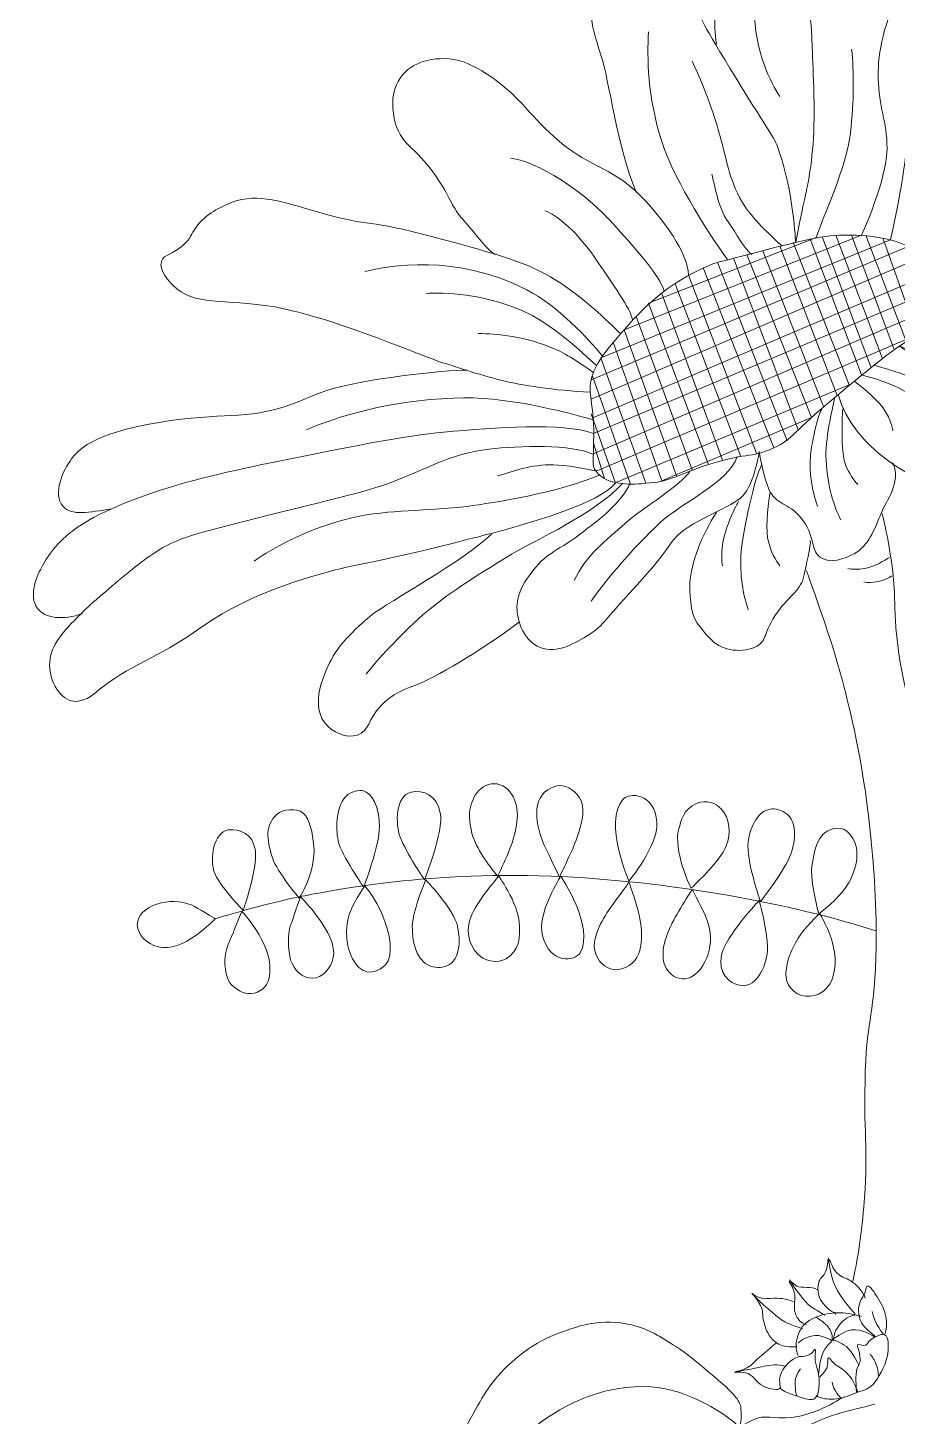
# Model space of a CAD drawing. Extents: x 26 to 586, y 226 to 583.
# Drawn here: x 265.3 to 336.8, y 346.6 to 460.7 of the extents above; entities that cross this region are included whole.
import ezdxf

# ---------------------------------------------------------------- set-up
doc = ezdxf.new("R2010")
doc.units = 0
doc.header["$MEASUREMENT"] = 0
doc.layers.add('Layer 1', color=7, linetype='Continuous')

msp = doc.modelspace()

# ---------------------------------------------------------------- linework, layer by layer
at = {"layer": 'Layer 1', "color": 7, "lineweight": 18, "true_color": 0xffffff}
for points in [[(312.02, 424.29), (338.42, 435.49), (335.62, 443.39)], [(313.72, 423.39), (332.82, 431.39), (328.22, 443.09)], [(333.82, 443.69), (314.32, 435.89), (318.62, 423.89)], [(330.12, 443.49), (316.32, 438.09), (321.22, 424.89)], [(329.62, 443.39), (333.82, 432.19)], [(330.62, 443.49), (334.62, 432.79)], [(331.72, 443.69), (335.52, 433.59)], [(333.02, 443.69), (336.52, 434.29)], [(334.22, 443.59), (337.52, 434.89)], [(311.62, 431.79), (337.72, 442.79)], [(311.62, 430.19), (339.02, 441.99)], [(313.42, 434.89), (317.42, 423.49), (329.72, 428.69), (324.42, 442.09)], [(328.62, 427.69), (323.32, 441.79)], [(330.72, 429.59), (325.72, 442.39)], [(331.82, 430.49), (327.12, 442.79)], [(311.82, 428.69), (340.12, 440.79)], [(320.82, 440.99), (326.62, 426.19)], [(322.02, 441.39), (327.72, 426.79)], [(318.52, 439.69), (323.92, 425.49)], [(319.62, 440.39), (325.22, 425.69)], [(317.42, 438.89), (322.42, 425.19)], [(315.32, 436.99), (319.92, 424.39)], [(311.82, 426.59), (312.72, 423.69)]]:
    msp.add_lwpolyline(points, dxfattribs=at)
for points, knots in [([(329.72, 464.49), (329.42, 465.69), (328.42, 469.39), (328.72, 471.59), (329.12, 474.19), (330.32, 476.49), (331.82, 479.39), (333.02, 481.69), (333.82, 482.89), (334.02, 484.99), (334.12, 485.89), (334.22, 487.59), (333.22, 488.29), (332.32, 488.89), (330.82, 488.49), (329.92, 487.89), (328.62, 486.99), (328.72, 485.89), (326.92, 481.99), (326.12, 480.39), (326.02, 480.39), (325.52, 479.09), (325.32, 478.49), (324.72, 476.99), (324.12, 474.69), (323.52, 471.99), (323.82, 472.09), (323.22, 469.59), (322.62, 466.99), (322.12, 466.59), (321.92, 464.69), (321.72, 463.09), (321.72, 460.29), (321.92, 459.39)], [0, 0, 0, 0, 1, 1, 1, 2, 2, 2, 3, 3, 3, 4, 4, 4, 5, 5, 5, 6, 6, 6, 7, 7, 7, 8, 8, 8, 9, 9, 9, 10, 10, 10, 11, 11, 11, 11]), ([(316.12, 423.29), (316.12, 423.29), (312.42, 433.59), (312.42, 433.59), (312.42, 433.59), (336.22, 443.29), (336.22, 443.29), (336.82, 445.89), (337.42, 449.39), (337.52, 450.89), (338.02, 454.89), (337.62, 455.99), (338.32, 459.19), (338.62, 460.69), (339.02, 462.59), (340.12, 464.89), (341.02, 466.89), (341.62, 467.19), (343.32, 470.39), (345.22, 473.99), (345.32, 474.89), (345.02, 475.69), (344.52, 476.99), (342.92, 477.49), (342.42, 477.69), (340.32, 478.39), (338.52, 477.49), (338.02, 477.29), (336.22, 476.39), (335.42, 474.99), (334.22, 472.99), (333.02, 470.99), (333.42, 470.79), (332.12, 468.69), (330.72, 466.49), (330.12, 466.39), (329.72, 464.99), (329.32, 463.79), (329.52, 463.09), (329.72, 460.49), (329.72, 460.49), (329.82, 458.49), (329.92, 455.19), (330.02, 451.59), (329.72, 449.39), (329.32, 447.39), (329.12, 446.59), (328.42, 443.09), (328.42, 443.09), (328.42, 443.09), (328.22, 447.39), (327.02, 450.69), (326.62, 451.89), (326.32, 451.99), (323.52, 456.59), (320.72, 461.19), (320.52, 461.59), (320.42, 462.29), (320.22, 463.99), (320.72, 464.19), (320.82, 468.39), (320.92, 471.09), (320.72, 471.99), (320.02, 472.49), (319.02, 473.29), (317.52, 472.89), (317.22, 472.79), (315.62, 472.29), (314.82, 470.79), (314.32, 469.89), (313.92, 468.99), (314.02, 468.89), (313.42, 467.29), (312.62, 464.99), (312.12, 464.69), (311.82, 463.59), (311.32, 461.79), (311.82, 460.39), (312.42, 458.49), (313.12, 456.39), (313.72, 450.99), (315.32, 447.19)], [0, 0, 0, 0, 1, 1, 1, 2, 2, 2, 3, 3, 3, 4, 4, 4, 5, 5, 5, 6, 6, 6, 7, 7, 7, 8, 8, 8, 9, 9, 9, 10, 10, 10, 11, 11, 11, 12, 12, 12, 13, 13, 13, 14, 14, 14, 15, 15, 15, 16, 16, 16, 17, 17, 17, 18, 18, 18, 19, 19, 19, 20, 20, 20, 21, 21, 21, 22, 22, 22, 23, 23, 23, 24, 24, 24, 25, 25, 25, 26, 26, 26, 27, 27, 27, 27]), ([(331.92, 430.59), (333.12, 426.09), (338.52, 423.39), (340.02, 423.09), (341.72, 422.69), (342.72, 422.99), (344.12, 421.99), (345.62, 420.99), (345.52, 419.79), (346.82, 419.39), (347.92, 419.09), (349.22, 419.49), (350.02, 420.29), (351.02, 421.29), (351.32, 422.69), (351.02, 423.69), (350.82, 424.49), (350.42, 424.79), (349.72, 425.59), (348.22, 427.39), (348.12, 428.59), (347.42, 429.69), (346.72, 430.69), (344.62, 431.29), (340.72, 432.59), (338.72, 433.29), (336.92, 434.59), (336.92, 434.59), (336.92, 434.59), (340.12, 433.19), (343.82, 432.79), (346.62, 432.49), (348.62, 432.29), (351.22, 432.69), (354.12, 433.09), (354.02, 433.79), (357.32, 434.19), (359.82, 434.49), (361.02, 434.69), (362.72, 434.49), (364.82, 434.29), (365.92, 433.69), (366.82, 434.39), (367.52, 434.89), (367.82, 435.99), (367.52, 436.79), (367.22, 437.59), (366.42, 437.69), (364.72, 438.59), (363.12, 439.49), (362.82, 439.89), (362.02, 440.39), (359.92, 441.59), (357.52, 440.89), (355.12, 440.39), (348.22, 438.79), (341.22, 438.29), (341.22, 438.29), (341.22, 438.29), (344.02, 438.79), (345.72, 439.79), (347.42, 440.79), (347.92, 441.69), (349.52, 443.29), (351.82, 445.59), (353.92, 447.09), (355.02, 447.89), (357.72, 449.79), (358.02, 449.49), (360.02, 451.09), (362.12, 452.79), (361.92, 453.29), (364.22, 455.29), (364.42, 455.49), (364.72, 455.79), (365.22, 456.09), (365.62, 456.39), (367.22, 457.69), (369.32, 458.89), (370.12, 459.29), (370.62, 459.59), (375.42, 461.49), (378.62, 462.79), (379.92, 463.09), (380.62, 464.49), (380.72, 464.69), (381.52, 466.09), (380.92, 467.49), (380.32, 468.89), (378.82, 469.39), (377.82, 469.69), (375.82, 470.29), (374.12, 470.09), (372.92, 469.79), (370.62, 469.29), (369.32, 468.29), (365.52, 465.69), (361.22, 462.79), (359.12, 461.29), (357.62, 460.39), (354.22, 458.29), (353.32, 458.09), (351.52, 456.59), (349.12, 454.49), (346.72, 451.69), (345.22, 449.89)], [0, 0, 0, 0, 1, 1, 1, 2, 2, 2, 3, 3, 3, 4, 4, 4, 5, 5, 5, 6, 6, 6, 7, 7, 7, 8, 8, 8, 9, 9, 9, 10, 10, 10, 11, 11, 11, 12, 12, 12, 13, 13, 13, 14, 14, 14, 15, 15, 15, 16, 16, 16, 17, 17, 17, 18, 18, 18, 19, 19, 19, 20, 20, 20, 21, 21, 21, 22, 22, 22, 23, 23, 23, 24, 24, 24, 25, 25, 25, 26, 26, 26, 27, 27, 27, 28, 28, 28, 29, 29, 29, 30, 30, 30, 31, 31, 31, 32, 32, 32, 33, 33, 33, 34, 34, 34, 35, 35, 35, 35]), ([(326.12, 467.79), (325.62, 466.69), (325.02, 464.69), (325.02, 462.29), (325.02, 458.79), (326.42, 456.19), (327.12, 455.09)], [0, 0, 0, 0, 1, 1, 1, 2, 2, 2, 2]), ([(333.82, 443.69), (334.42, 444.89), (335.72, 448.19), (335.92, 450.39), (336.02, 452.79), (335.32, 453.89), (335.22, 456.19), (335.12, 457.79), (335.32, 460.19), (336.72, 463.09)], [0, 0, 0, 0, 1, 1, 1, 2, 2, 2, 3, 3, 3, 3]), ([(316.32, 460.39), (316.22, 458.29), (316.22, 455.09), (317.42, 451.39), (318.52, 447.99), (321.62, 443.29), (322.82, 441.69)], [0, 0, 0, 0, 1, 1, 1, 2, 2, 2, 2]), ([(330.12, 443.49), (330.72, 445.39), (332.62, 449.29), (332.92, 452.09), (333.22, 454.79), (333.22, 457.09), (333.02, 458.99)], [0, 0, 0, 0, 1, 1, 1, 2, 2, 2, 2]), ([(319.62, 440.39), (319.52, 442.29), (317.62, 444.89), (315.82, 446.79), (312.92, 449.69), (311.52, 448.99), (308.22, 452.09), (306.12, 454.09), (305.32, 455.59), (302.62, 457.19), (301.62, 457.79), (300.52, 458.29), (299.22, 458.19), (298.82, 458.19), (296.92, 458.09), (295.92, 456.59), (294.92, 455.19), (295.42, 453.39), (295.52, 452.89), (296.12, 450.89), (297.32, 450.99), (299.22, 447.99), (300.22, 446.39), (300.22, 445.89), (301.32, 444.69), (302.22, 443.69), (303.02, 442.49), (303.72, 442.09)], [0, 0, 0, 0, 1, 1, 1, 2, 2, 2, 3, 3, 3, 4, 4, 4, 5, 5, 5, 6, 6, 6, 7, 7, 7, 8, 8, 8, 9, 9, 9, 9]), ([(319.92, 457.99), (321.12, 455.39), (321.82, 453.29), (322.22, 451.79), (322.82, 449.59), (323.02, 447.99), (324.22, 446.09), (325.02, 444.89), (326.72, 443.29), (327.32, 442.79)], [0, 0, 0, 0, 1, 1, 1, 2, 2, 2, 3, 3, 3, 3]), ([(317.62, 439.09), (317.22, 440.39), (315.42, 442.39), (313.72, 444.29), (310.32, 448.19), (306.22, 449.99), (305.02, 449.99)], [0, 0, 0, 0, 1, 1, 1, 2, 2, 2, 2]), ([(321.52, 448.69), (321.82, 447.79), (321.92, 446.19), (322.92, 444.69), (323.52, 443.89), (324.22, 442.49), (324.82, 442.09)], [0, 0, 0, 0, 1, 1, 1, 2, 2, 2, 2]), ([(314.02, 435.59), (313.02, 436.59), (310.82, 438.69), (308.72, 439.99), (306.32, 441.49), (303.92, 442.09), (299.22, 443.39), (292.62, 445.19), (294.02, 444.19), (289.12, 445.59), (286.42, 446.39), (284.22, 447.19), (282.12, 446.39), (281.22, 445.99), (279.92, 445.49), (279.12, 444.29), (278.72, 443.79), (278.72, 443.39), (278.12, 442.89), (277.22, 442.09), (276.52, 442.09), (276.32, 441.59), (276.02, 440.79), (277.02, 439.79), (277.22, 439.59), (279.02, 437.79), (281.32, 438.49), (285.62, 437.79), (285.62, 437.79), (289.12, 437.19), (295.22, 434.79), (295.52, 434.69), (297.22, 433.99), (299.42, 433.19), (299.52, 433.19), (299.82, 433.09), (300.12, 432.99), (300.32, 432.89), (302.82, 432.09), (304.52, 431.69), (305.62, 431.39), (308.72, 430.89), (311.52, 430.79)], [0, 0, 0, 0, 1, 1, 1, 2, 2, 2, 3, 3, 3, 4, 4, 4, 5, 5, 5, 6, 6, 6, 7, 7, 7, 8, 8, 8, 9, 9, 9, 10, 10, 10, 11, 11, 11, 12, 12, 12, 13, 13, 13, 14, 14, 14, 14]), ([(315.02, 436.69), (314.92, 437.59), (313.22, 439.89), (312.22, 441.39), (310.52, 443.99), (308.72, 445.39), (307.82, 445.69)], [0, 0, 0, 0, 1, 1, 1, 2, 2, 2, 2]), ([(321.32, 441.19), (317.82, 439.79), (315.72, 437.49), (314.32, 435.89), (312.72, 434.09), (311.92, 433.09), (311.62, 431.79), (311.32, 430.29), (311.92, 429.89), (311.82, 426.59), (311.82, 425.29), (311.62, 424.79), (312.02, 424.29), (312.92, 422.99), (315.22, 423.19), (316.12, 423.29), (317.92, 423.39), (318.62, 423.89), (320.82, 424.69), (324.42, 425.89), (324.62, 425.29), (326.62, 426.19), (328.32, 426.99), (328.02, 427.39), (331.82, 430.49), (334.82, 432.99), (336.32, 434.19), (337.72, 435.09), (339.72, 436.29), (340.82, 436.69), (341.12, 437.89), (341.52, 439.49), (339.82, 441.19), (339.52, 441.49), (337.22, 443.69), (334.02, 443.69), (332.32, 443.69), (330.52, 443.69), (328.32, 443.09), (324.12, 441.99), (322.52, 441.59), (321.72, 441.39), (321.32, 441.19)], [0, 0, 0, 0, 1, 1, 1, 2, 2, 2, 3, 3, 3, 4, 4, 4, 5, 5, 5, 6, 6, 6, 7, 7, 7, 8, 8, 8, 9, 9, 9, 10, 10, 10, 11, 11, 11, 12, 12, 12, 13, 13, 13, 14, 14, 14, 14]), ([(312.52, 433.79), (311.42, 435.09), (308.92, 437.89), (306.32, 439.19), (300.52, 442.19), (294.92, 441.19), (293.02, 440.69)], [0, 0, 0, 0, 1, 1, 1, 2, 2, 2, 2]), ([(340.82, 439.59), (340.82, 439.59), (311.82, 427.39), (311.82, 427.39), (309.22, 428.29), (303.82, 427.89), (299.52, 427.49), (296.22, 427.19), (292.22, 426.39), (284.42, 424.79), (280.72, 423.99), (277.32, 423.29), (273.12, 421.59), (270.52, 420.49), (267.92, 419.19), (266.52, 416.49), (266.12, 415.79), (265.32, 414.09), (266.12, 412.99), (266.72, 412.19), (268.22, 411.99), (269.82, 412.59)], [0, 0, 0, 0, 1, 1, 1, 2, 2, 2, 3, 3, 3, 4, 4, 4, 5, 5, 5, 6, 6, 6, 7, 7, 7, 7]), ([(312.02, 432.99), (310.92, 433.99), (308.32, 436.49), (305.92, 437.49), (302.62, 438.89), (299.62, 438.99), (298.02, 438.89)], [0, 0, 0, 0, 1, 1, 1, 2, 2, 2, 2]), ([(341.12, 438.29), (341.12, 438.29), (311.72, 425.69), (311.72, 425.69), (310.12, 426.49), (305.62, 426.39), (303.22, 426.09), (300.12, 425.69), (298.82, 424.79), (295.52, 423.49), (293.82, 422.79), (290.52, 421.99), (284.02, 420.39), (279.42, 419.19), (277.62, 418.89), (275.62, 417.49), (274.82, 416.99), (273.12, 415.59), (271.72, 414.39), (270.52, 413.39), (270.12, 412.99), (269.72, 412.59), (268.12, 410.99), (267.22, 409.99), (267.12, 408.59), (267.02, 407.19), (267.82, 405.69), (268.92, 405.39), (269.82, 405.19), (270.72, 405.89), (271.02, 406.19), (273.42, 408.19), (276.42, 409.19), (278.92, 410.99), (283.12, 414.09), (287.52, 415.29), (289.92, 415.99), (292.92, 416.79), (294.72, 416.89), (301.52, 418.69), (302.82, 418.99), (303.42, 419.19), (303.92, 419.29), (307.72, 420.39), (312.02, 421.59), (313.62, 423.29), (313.62, 423.29), (311.62, 428.99), (311.62, 428.99)], [0, 0, 0, 0, 1, 1, 1, 2, 2, 2, 3, 3, 3, 4, 4, 4, 5, 5, 5, 6, 6, 6, 7, 7, 7, 8, 8, 8, 9, 9, 9, 10, 10, 10, 11, 11, 11, 12, 12, 12, 13, 13, 13, 14, 14, 14, 15, 15, 15, 16, 16, 16, 16]), ([(311.82, 432.39), (311.12, 432.89), (309.62, 433.89), (308.72, 434.29), (306.22, 435.39), (303.82, 435.59), (302.32, 435.59)], [0, 0, 0, 0, 1, 1, 1, 2, 2, 2, 2]), ([(344.12, 427.09), (343.42, 428.09), (342.12, 429.59), (340.12, 430.89), (338.52, 431.99), (335.92, 432.69), (334.82, 432.99)], [0, 0, 0, 0, 1, 1, 1, 2, 2, 2, 2]), ([(301.42, 432.59), (299.62, 432.59), (292.82, 431.89), (289.82, 430.89), (288.42, 430.39), (288.32, 430.29), (287.02, 429.79), (283.02, 428.39), (281.42, 429.19), (276.12, 428.29), (270.52, 427.39), (269.32, 425.89), (268.92, 425.29), (268.22, 424.39), (267.32, 422.39), (268.22, 421.39), (268.92, 420.59), (270.32, 420.89), (272.22, 421.19)], [0, 0, 0, 0, 1, 1, 1, 2, 2, 2, 3, 3, 3, 4, 4, 4, 5, 5, 5, 6, 6, 6, 6]), ([(311.72, 432.09), (311.72, 432.09), (314.82, 423.29), (314.82, 423.29), (314.12, 421.69), (312.02, 420.09), (311.32, 419.59), (309.32, 417.89), (308.12, 417.79), (306.82, 416.09), (306.22, 415.29), (305.52, 414.39), (305.52, 413.09), (305.52, 411.89), (306.12, 410.29), (307.42, 409.79), (308.82, 409.19), (310.32, 410.19), (311.52, 410.89), (312.52, 411.49), (312.92, 412.29), (315.62, 415.19), (317.92, 417.69), (318.12, 418.49), (318.72, 418.99), (319.52, 419.69), (319.72, 419.79), (321.42, 420.69), (322.82, 421.39), (323.62, 421.79), (324.02, 422.19), (325.12, 423.39), (325.42, 425.89), (325.42, 425.89), (325.42, 425.89), (325.82, 423.69), (326.22, 422.79), (326.82, 421.49), (327.82, 421.69), (328.82, 420.49), (330.12, 418.99), (329.52, 417.69), (330.62, 417.09), (331.62, 416.59), (333.02, 417.39), (333.22, 417.49), (334.42, 418.19), (334.82, 419.29), (335.52, 420.99), (335.82, 421.79), (337.12, 423.29), (336.42, 424.99)], [0, 0, 0, 0, 1, 1, 1, 2, 2, 2, 3, 3, 3, 4, 4, 4, 5, 5, 5, 6, 6, 6, 7, 7, 7, 8, 8, 8, 9, 9, 9, 10, 10, 10, 11, 11, 11, 12, 12, 12, 13, 13, 13, 14, 14, 14, 15, 15, 15, 16, 16, 16, 17, 17, 17, 17]), ([(336.42, 427.59), (336.32, 428.09), (336.12, 428.79), (335.52, 429.59), (334.92, 430.39), (333.62, 431.39), (333.22, 431.69)], [0, 0, 0, 0, 1, 1, 1, 2, 2, 2, 2]), ([(346.82, 423.59), (345.92, 423.69), (344.72, 423.99), (343.52, 424.79), (341.82, 425.99), (341.52, 427.39), (340.22, 428.79), (339.32, 429.89), (336.82, 431.49), (333.82, 432.19)], [0, 0, 0, 0, 1, 1, 1, 2, 2, 2, 3, 3, 3, 3]), ([(311.82, 428.49), (309.32, 429.19), (304.52, 430.49), (300.32, 430.29), (295.02, 430.09), (290.82, 428.79), (288.22, 427.69)], [0, 0, 0, 0, 1, 1, 1, 2, 2, 2, 2]), ([(330.62, 429.49), (330.32, 429.09), (329.62, 426.39), (329.62, 425.19), (329.52, 423.49), (330.02, 421.99), (330.22, 421.39)], [0, 0, 0, 0, 1, 1, 1, 2, 2, 2, 2]), ([(331.62, 430.29), (331.42, 429.29), (330.82, 426.89), (330.92, 425.19), (331.02, 422.99), (331.62, 421.29), (332.12, 420.29)], [0, 0, 0, 0, 1, 1, 1, 2, 2, 2, 2]), ([(332.32, 429.49), (332.22, 428.99), (332.12, 425.89), (332.52, 424.79), (332.82, 424.09), (333.22, 423.49), (333.52, 423.19)], [0, 0, 0, 0, 1, 1, 1, 2, 2, 2, 2]), ([(312.02, 424.29), (311.22, 424.49), (309.52, 424.79), (308.52, 424.79), (306.72, 424.89), (305.02, 424.19), (303.92, 423.89)], [0, 0, 0, 0, 1, 1, 1, 2, 2, 2, 2]), ([(323.62, 425.49), (322.82, 423.29), (319.22, 421.79), (317.32, 420.09), (314.92, 417.79), (313.02, 415.59), (311.62, 413.59)], [0, 0, 0, 0, 1, 1, 1, 2, 2, 2, 2]), ([(325.62, 424.79), (325.12, 423.89), (324.02, 419.39), (323.92, 417.29), (323.82, 415.39), (324.22, 413.79), (324.52, 412.89)], [0, 0, 0, 0, 1, 1, 1, 2, 2, 2, 2]), ([(312.32, 423.99), (308.92, 422.49), (303.62, 421.69), (301.42, 421.39), (296.92, 420.89), (294.82, 421.19), (291.32, 420.29), (288.02, 419.39), (285.52, 417.99), (283.92, 416.89)], [0, 0, 0, 0, 1, 1, 1, 2, 2, 2, 3, 3, 3, 3]), ([(319.72, 424.29), (319.12, 423.19), (315.72, 421.19), (314.42, 419.99), (312.92, 418.69), (311.12, 417.29), (310.22, 415.29)], [0, 0, 0, 0, 1, 1, 1, 2, 2, 2, 2]), ([(314.22, 423.29), (311.92, 420.79), (307.02, 418.59), (305.12, 417.49), (301.72, 415.39), (299.92, 414.29), (297.82, 412.49), (295.72, 410.59), (294.12, 408.89), (293.12, 407.59)], [0, 0, 0, 0, 1, 1, 1, 2, 2, 2, 3, 3, 3, 3]), ([(326.32, 422.49), (326.22, 421.99), (325.92, 419.89), (326.12, 418.79), (326.32, 417.69), (326.82, 416.89), (327.12, 416.49)], [0, 0, 0, 0, 1, 1, 1, 2, 2, 2, 2]), ([(323.72, 421.79), (323.42, 421.29), (322.52, 419.39), (322.42, 418.19), (322.32, 417.49), (322.32, 416.89), (322.42, 416.49)], [0, 0, 0, 0, 1, 1, 1, 2, 2, 2, 2]), ([(321.92, 420.89), (320.72, 419.09), (319.82, 416.69), (319.72, 415.09), (319.72, 414.49), (319.72, 412.59), (320.32, 411.79), (321.02, 410.89), (321.22, 410.69), (321.52, 410.39), (322.42, 409.49), (324.12, 409.29), (325.22, 409.89), (326.12, 410.39), (325.72, 410.99), (326.92, 412.69), (327.92, 414.09), (328.92, 414.49), (329.12, 415.79), (329.22, 416.29), (329.72, 418.29), (329.62, 418.59)], [0, 0, 0, 0, 1, 1, 1, 2, 2, 2, 3, 3, 3, 4, 4, 4, 5, 5, 5, 6, 6, 6, 7, 7, 7, 7]), ([(338.02, 343.69), (338.12, 344.69), (338.22, 346.19), (338.22, 348.19), (338.32, 351.99), (337.72, 353.19), (337.92, 356.49), (337.92, 357.49), (338.22, 359.19), (338.72, 362.39), (339.42, 366.69), (339.72, 367.99), (340.02, 370.09), (340.52, 373.09), (340.72, 376.19), (341.22, 382.59), (341.72, 389.69), (341.72, 391.09), (341.42, 392.59), (341.02, 394.89), (340.72, 394.89), (339.42, 399.39), (337.72, 405.09), (336.82, 408.19), (336.62, 412.09), (336.52, 413.59), (336.62, 414.89), (336.22, 417.29), (336.02, 418.79), (335.72, 419.99), (335.52, 420.79)], [0, 0, 0, 0, 1, 1, 1, 2, 2, 2, 3, 3, 3, 4, 4, 4, 5, 5, 5, 6, 6, 6, 7, 7, 7, 8, 8, 8, 9, 9, 9, 10, 10, 10, 10]), ([(303.42, 419.09), (301.12, 416.89), (294.92, 413.49), (293.62, 412.49), (291.42, 410.69), (290.72, 409.59), (290.42, 409.09), (290.12, 408.49), (288.32, 405.39), (289.72, 403.59), (290.32, 402.79), (291.52, 402.29), (292.42, 402.59), (293.32, 402.89), (293.32, 403.89), (294.32, 404.99), (295.32, 405.99), (296.32, 406.39), (297.22, 406.69), (298.72, 407.29), (302.42, 409.39), (305.72, 411.89)], [0, 0, 0, 0, 1, 1, 1, 2, 2, 2, 3, 3, 3, 4, 4, 4, 5, 5, 5, 6, 6, 6, 7, 7, 7, 7]), ([(332.72, 416.29), (333.02, 416.19), (333.52, 416.19), (334.12, 416.29), (334.82, 416.39), (335.82, 416.99), (336.12, 417.19)], [0, 0, 0, 0, 1, 1, 1, 2, 2, 2, 2]), ([(333.12, 357.69), (333.42, 358.99), (333.82, 361.29), (334.02, 363.79), (334.42, 368.09), (334.02, 369.49), (334.12, 374.09), (334.22, 379.29), (334.82, 378.99), (335.02, 384.29), (335.12, 388.59), (334.82, 391.89), (334.62, 393.89), (334.12, 399.59), (333.02, 404.09), (332.42, 406.49), (331.52, 409.99), (330.12, 413.79), (329.32, 416.09)], [0, 0, 0, 0, 1, 1, 1, 2, 2, 2, 3, 3, 3, 4, 4, 4, 5, 5, 5, 6, 6, 6, 6]), ([(305.52, 395.49), (305.62, 396.19), (305.52, 396.89), (305.22, 397.49), (304.92, 398.09), (304.32, 398.59), (303.62, 398.59), (303.02, 398.59), (302.42, 398.19), (302.12, 397.69), (301.82, 397.19), (301.62, 396.59), (301.62, 395.99), (301.62, 395.49), (301.72, 394.99), (301.82, 394.49), (302.22, 393.19), (303.12, 391.99), (303.92, 390.99), (304.62, 392.39), (305.32, 393.89), (305.52, 395.49)], [0, 0, 0, 0, 1, 1, 1, 2, 2, 2, 3, 3, 3, 4, 4, 4, 5, 5, 5, 6, 6, 6, 7, 7, 7, 7]), ([(310.62, 394.69), (310.82, 395.39), (311.22, 396.69), (310.62, 397.49), (310.22, 398.09), (309.42, 398.59), (308.72, 398.39), (306.62, 397.79), (307.02, 395.49), (307.62, 393.89), (307.82, 393.29), (308.92, 391.19), (309.02, 390.89), (309.62, 392.29), (310.22, 393.29), (310.62, 394.69)], [0, 0, 0, 0, 1, 1, 1, 2, 2, 2, 3, 3, 3, 4, 4, 4, 5, 5, 5, 5]), ([(294.22, 395.09), (294.22, 396.09), (293.92, 397.49), (293.12, 397.89), (292.72, 398.19), (292.12, 397.99), (291.62, 397.69), (290.62, 396.89), (290.62, 394.99), (290.82, 393.89), (291.12, 392.69), (292.92, 390.09), (292.92, 390.09), (292.92, 390.09), (294.22, 393.49), (294.22, 395.09)], [0, 0, 0, 0, 1, 1, 1, 2, 2, 2, 3, 3, 3, 4, 4, 4, 5, 5, 5, 5]), ([(299.22, 396.19), (298.92, 397.69), (297.82, 398.09), (296.82, 397.89), (295.52, 397.59), (295.52, 395.29), (295.92, 394.19), (296.42, 392.89), (297.92, 390.69), (297.92, 390.69), (297.92, 390.69), (299.52, 394.69), (299.22, 396.19)], [0, 0, 0, 0, 1, 1, 1, 2, 2, 2, 3, 3, 3, 4, 4, 4, 4]), ([(314.72, 390.59), (314.72, 390.59), (317.12, 393.49), (317.02, 395.39), (316.82, 397.89), (314.72, 397.89), (314.22, 397.29), (312.62, 395.39), (314.72, 390.59), (314.72, 390.59)], [0, 0, 0, 0, 1, 1, 1, 2, 2, 2, 3, 3, 3, 3]), ([(322.72, 393.49), (323.12, 394.49), (323.02, 395.79), (322.32, 396.49), (321.92, 396.99), (321.02, 397.29), (320.32, 396.99), (319.12, 396.49), (319.02, 395.49), (318.82, 394.89), (318.32, 393.09), (319.82, 389.99), (319.82, 389.99), (319.82, 389.99), (322.22, 392.19), (322.72, 393.49)], [0, 0, 0, 0, 1, 1, 1, 2, 2, 2, 3, 3, 3, 4, 4, 4, 5, 5, 5, 5]), ([(288.82, 393.49), (288.72, 394.49), (288.52, 395.69), (287.92, 396.19), (287.42, 396.59), (286.22, 396.49), (285.82, 396.09), (284.82, 395.19), (284.92, 394.09), (285.42, 392.49), (285.82, 391.29), (287.62, 389.19), (287.62, 389.19), (287.62, 389.19), (289.02, 391.29), (288.82, 393.49)], [0, 0, 0, 0, 1, 1, 1, 2, 2, 2, 3, 3, 3, 4, 4, 4, 5, 5, 5, 5]), ([(328.02, 392.79), (328.12, 393.09), (328.82, 395.09), (327.72, 396.09), (327.32, 396.39), (326.72, 396.59), (326.32, 396.49), (324.92, 396.29), (324.52, 394.09), (324.52, 393.79), (324.32, 392.39), (325.52, 388.89), (325.52, 388.89), (325.52, 388.89), (327.62, 391.59), (328.02, 392.79)], [0, 0, 0, 0, 1, 1, 1, 2, 2, 2, 3, 3, 3, 4, 4, 4, 5, 5, 5, 5]), ([(330.32, 387.89), (330.32, 387.89), (332.02, 389.19), (332.62, 390.19), (333.12, 390.89), (333.92, 392.79), (333.12, 394.09), (332.52, 395.19), (331.62, 394.99), (331.02, 394.69), (330.02, 394.19), (329.82, 392.29), (329.72, 391.49), (329.72, 390.09), (330.32, 387.89), (330.32, 387.89)], [0, 0, 0, 0, 1, 1, 1, 2, 2, 2, 3, 3, 3, 4, 4, 4, 5, 5, 5, 5]), ([(284.02, 393.09), (283.82, 394.49), (282.72, 394.89), (281.82, 394.79), (280.52, 394.59), (280.32, 392.39), (280.62, 391.39), (281.02, 390.19), (283.02, 388.19), (283.02, 388.19), (283.02, 388.19), (284.22, 391.59), (284.02, 393.09)], [0, 0, 0, 0, 1, 1, 1, 2, 2, 2, 3, 3, 3, 4, 4, 4, 4]), ([(335.02, 386.49), (328.22, 388.69), (318.22, 390.59), (308.32, 390.99), (297.62, 391.39), (289.72, 389.69), (287.62, 389.29), (284.82, 388.69), (282.42, 387.99), (280.72, 387.49)], [0, 0, 0, 0, 1, 1, 1, 2, 2, 2, 3, 3, 3, 3]), ([(296.92, 386.59), (296.92, 386.19), (297.02, 384.09), (298.42, 383.59), (298.92, 383.39), (299.52, 383.49), (299.92, 383.69), (301.12, 384.39), (300.72, 386.59), (300.62, 386.89), (300.32, 388.29), (298.02, 390.69), (298.02, 390.69), (298.02, 390.69), (296.82, 387.89), (296.92, 386.59)], [0, 0, 0, 0, 1, 1, 1, 2, 2, 2, 3, 3, 3, 4, 4, 4, 5, 5, 5, 5]), ([(301.62, 387.29), (301.32, 386.19), (301.72, 384.99), (302.52, 384.39), (303.02, 383.99), (303.92, 383.79), (304.62, 384.19), (305.72, 384.89), (305.72, 385.89), (305.72, 386.49), (305.92, 388.39), (304.02, 390.99), (304.02, 390.99), (304.02, 390.99), (301.92, 388.59), (301.62, 387.29)], [0, 0, 0, 0, 1, 1, 1, 2, 2, 2, 3, 3, 3, 4, 4, 4, 5, 5, 5, 5]), ([(309.12, 390.99), (309.12, 390.99), (307.12, 387.89), (307.62, 386.09), (308.22, 383.69), (310.32, 383.99), (310.72, 384.69), (311.92, 386.79), (309.12, 390.99), (309.12, 390.99)], [0, 0, 0, 0, 1, 1, 1, 2, 2, 2, 3, 3, 3, 3]), ([(312.52, 387.29), (312.12, 386.59), (311.62, 385.39), (312.02, 384.49), (312.32, 383.79), (313.02, 383.29), (313.72, 383.29), (315.92, 383.59), (315.92, 385.79), (315.62, 387.49), (315.52, 388.19), (314.82, 390.29), (314.72, 390.49), (313.92, 389.29), (313.22, 388.59), (312.52, 387.29)], [0, 0, 0, 0, 1, 1, 1, 2, 2, 2, 3, 3, 3, 4, 4, 4, 5, 5, 5, 5]), ([(287.72, 389.29), (287.72, 389.29), (287.02, 387.19), (286.92, 386.99), (286.62, 386.09), (286.72, 384.99), (286.92, 384.09), (287.22, 383.29), (287.82, 382.59), (288.72, 382.59), (289.52, 382.59), (290.22, 383.39), (290.42, 384.29), (290.82, 386.29), (287.72, 389.29), (287.72, 389.29)], [0, 0, 0, 0, 1, 1, 1, 2, 2, 2, 3, 3, 3, 4, 4, 4, 5, 5, 5, 5]), ([(293.02, 390.19), (293.02, 390.19), (291.82, 388.49), (291.62, 387.39), (291.42, 386.49), (291.42, 384.59), (292.52, 383.49), (293.42, 382.69), (294.22, 383.29), (294.72, 383.69), (295.42, 384.49), (295.02, 386.39), (294.72, 387.09), (294.32, 388.59), (293.02, 390.19), (293.02, 390.19)], [0, 0, 0, 0, 1, 1, 1, 2, 2, 2, 3, 3, 3, 4, 4, 4, 5, 5, 5, 5]), ([(318.12, 386.79), (317.82, 386.09), (317.52, 385.39), (317.52, 384.59), (317.52, 384.09), (317.62, 383.49), (318.02, 383.09), (318.42, 382.59), (319.22, 382.39), (319.82, 382.69), (320.62, 383.09), (321.12, 384.09), (321.32, 384.89), (321.52, 385.79), (321.42, 386.79), (321.02, 387.69), (320.92, 387.99), (319.92, 389.89), (319.92, 389.89), (319.92, 389.89), (318.42, 387.59), (318.12, 386.79)], [0, 0, 0, 0, 1, 1, 1, 2, 2, 2, 3, 3, 3, 4, 4, 4, 5, 5, 5, 6, 6, 6, 7, 7, 7, 7]), ([(280.72, 387.49), (280.72, 387.49), (279.22, 388.39), (278.82, 388.59), (277.92, 388.99), (276.82, 388.99), (275.92, 388.69), (275.02, 388.39), (274.32, 387.79), (274.32, 386.99), (274.32, 386.19), (275.12, 385.39), (276.02, 385.19), (278.02, 384.59), (280.72, 387.49), (280.72, 387.49)], [0, 0, 0, 0, 1, 1, 1, 2, 2, 2, 3, 3, 3, 4, 4, 4, 5, 5, 5, 5]), ([(322.32, 384.49), (322.02, 382.99), (322.92, 382.19), (323.92, 381.99), (325.32, 381.79), (326.12, 383.89), (326.12, 385.09), (326.12, 386.49), (325.42, 388.99), (325.42, 388.99), (325.42, 388.99), (322.62, 385.99), (322.32, 384.49)], [0, 0, 0, 0, 1, 1, 1, 2, 2, 2, 3, 3, 3, 4, 4, 4, 4]), ([(282.92, 388.09), (282.92, 388.09), (282.22, 386.49), (282.22, 386.39), (281.82, 385.39), (281.42, 384.69), (281.52, 383.69), (281.62, 382.79), (281.72, 382.19), (282.52, 381.69), (283.02, 381.29), (283.82, 381.19), (284.42, 381.59), (285.02, 381.89), (285.22, 382.59), (285.22, 383.29), (285.32, 385.49), (282.92, 388.09), (282.92, 388.09)], [0, 0, 0, 0, 1, 1, 1, 2, 2, 2, 3, 3, 3, 4, 4, 4, 5, 5, 5, 6, 6, 6, 6]), ([(328.62, 385.89), (328.32, 385.39), (328.02, 384.79), (327.82, 384.19), (327.62, 383.39), (327.42, 382.49), (328.02, 381.79), (328.62, 380.99), (329.82, 380.89), (330.62, 381.49), (331.12, 381.79), (331.42, 382.39), (331.52, 382.89), (331.82, 383.99), (331.62, 385.19), (331.22, 386.19), (331.02, 386.79), (330.72, 387.29), (330.42, 387.89), (330.32, 387.89), (329.12, 386.69), (328.62, 385.89)], [0, 0, 0, 0, 1, 1, 1, 2, 2, 2, 3, 3, 3, 4, 4, 4, 5, 5, 5, 6, 6, 6, 7, 7, 7, 7]), ([(331.12, 359.59), (331.12, 359.29), (331.42, 357.59), (331.72, 357.19), (332.02, 356.49), (333.02, 355.29), (333.32, 354.99)], [0, 0, 0, 0, 1, 1, 1, 2, 2, 2, 2]), ([(334.12, 356.29), (334.02, 356.79), (333.52, 357.29), (333.12, 357.59), (332.62, 357.99), (332.42, 357.89), (332.02, 358.19), (331.32, 358.69), (331.32, 359.49), (331.12, 359.49), (331.02, 359.49), (331.12, 359.09), (330.92, 358.59), (330.72, 357.99), (330.42, 357.99), (330.32, 357.59), (330.12, 356.89), (330.42, 356.19), (330.52, 356.09), (330.92, 355.39), (331.62, 355.09), (331.72, 354.99)], [0, 0, 0, 0, 1, 1, 1, 2, 2, 2, 3, 3, 3, 4, 4, 4, 5, 5, 5, 6, 6, 6, 7, 7, 7, 7]), ([(330.22, 356.99), (329.72, 357.29), (328.92, 357.09), (328.52, 357.29), (328.22, 357.49), (327.92, 357.79), (327.92, 357.69), (327.82, 357.59), (328.22, 357.29), (328.32, 356.69), (328.42, 356.29), (328.32, 356.19), (328.32, 355.59), (328.32, 355.19), (328.42, 354.89), (328.62, 354.59), (328.82, 354.29), (329.22, 354.09), (329.32, 354.09)], [0, 0, 0, 0, 1, 1, 1, 2, 2, 2, 3, 3, 3, 4, 4, 4, 5, 5, 5, 6, 6, 6, 6]), ([(327.92, 357.79), (328.02, 357.59), (328.92, 356.29), (329.42, 355.79), (329.82, 355.49), (330.62, 354.99), (330.82, 354.89)], [0, 0, 0, 0, 1, 1, 1, 2, 2, 2, 2]), ([(335.72, 353.29), (335.92, 353.59), (335.92, 354.29), (335.82, 354.79), (335.72, 355.39), (335.42, 355.89), (335.12, 356.39), (334.92, 356.69), (334.52, 357.39), (334.32, 357.29), (334.22, 357.29), (334.22, 357.09), (334.12, 356.79), (334.02, 356.39), (333.82, 356.29), (333.72, 355.99), (333.42, 355.29), (333.72, 354.59), (333.72, 354.49), (333.92, 353.89), (334.72, 353.39), (334.92, 353.19)], [0, 0, 0, 0, 1, 1, 1, 2, 2, 2, 3, 3, 3, 4, 4, 4, 5, 5, 5, 6, 6, 6, 7, 7, 7, 7]), ([(328.22, 355.99), (327.72, 356.29), (326.82, 356.29), (326.62, 356.29), (326.12, 356.29), (325.92, 356.19), (325.62, 356.29), (325.12, 356.39), (324.82, 356.69), (324.82, 356.69), (324.82, 356.69), (325.22, 356.29), (325.52, 355.69), (325.82, 355.19), (325.62, 354.99), (325.82, 354.29), (325.92, 353.89), (326.12, 353.29), (326.52, 352.89), (327.12, 352.19), (328.12, 352.29), (328.52, 352.29)], [0, 0, 0, 0, 1, 1, 1, 2, 2, 2, 3, 3, 3, 4, 4, 4, 5, 5, 5, 6, 6, 6, 7, 7, 7, 7]), ([(324.82, 356.69), (325.02, 356.39), (326.52, 355.09), (327.02, 354.69), (327.62, 354.19), (328.62, 353.89), (329.02, 353.79)], [0, 0, 0, 0, 1, 1, 1, 2, 2, 2, 2]), ([(333.82, 354.79), (333.52, 354.89), (332.62, 355.09), (332.12, 355.09), (331.72, 355.09), (331.22, 355.09), (330.52, 354.89), (330.02, 354.69), (329.12, 354.39), (328.82, 353.69), (328.72, 353.49), (328.62, 353.39), (328.52, 352.89), (328.42, 352.49), (328.42, 352.09), (328.62, 351.59)], [0, 0, 0, 0, 1, 1, 1, 2, 2, 2, 3, 3, 3, 4, 4, 4, 5, 5, 5, 5]), ([(332.42, 348.19), (331.92, 347.89), (331.22, 347.49), (330.32, 347.09), (329.72, 346.89), (329.02, 346.59), (328.12, 346.49), (326.52, 346.29), (325.92, 346.79), (324.92, 346.29), (324.32, 345.99), (323.82, 345.69), (323.82, 345.69), (323.82, 345.69), (324.02, 346.39), (323.92, 347.19), (323.92, 347.69), (323.62, 348.29), (321.32, 350.19), (320.12, 351.19), (319.52, 351.69), (318.62, 352.29), (317.32, 353.09), (316.32, 353.79), (314.92, 354.09), (312.52, 354.69), (310.52, 353.99), (309.42, 353.59), (306.72, 352.69), (305.12, 351.09), (304.42, 350.39), (303.12, 349.09), (302.52, 347.89), (301.22, 345.49), (300.22, 343.59), (299.22, 341.79), (298.52, 339.09), (297.72, 336.09), (298.42, 336.19), (297.62, 333.99), (296.92, 332.19), (296.12, 331.19), (295.12, 328.29), (294.82, 327.39), (294.42, 326.19), (294.62, 326.09), (295.02, 325.89), (296.82, 329.79), (300.82, 333.39), (302.62, 334.99), (303.62, 335.89), (305.32, 336.19), (307.12, 336.49), (307.72, 335.79), (310.12, 336.29), (311.32, 336.49), (312.42, 336.79), (313.42, 337.59), (314.52, 338.39), (314.72, 339.19), (315.82, 339.49), (316.62, 339.69), (316.72, 339.29), (318.12, 339.39), (318.72, 339.39), (319.92, 339.49), (320.92, 340.29), (321.82, 340.99), (321.72, 341.49), (322.42, 341.69), (323.22, 341.89), (323.82, 341.19), (324.52, 341.49), (325.12, 341.79), (325.32, 342.39), (325.32, 342.49), (325.52, 343.49), (324.52, 344.39), (324.42, 344.49), (324.02, 344.79), (323.82, 345.49), (323.82, 345.49), (323.82, 345.49), (325.72, 344.79), (327.92, 345.29), (329.62, 345.69), (329.82, 346.19), (332.22, 346.89), (333.32, 347.19), (334.32, 347.39), (334.92, 347.59)], [0, 0, 0, 0, 1, 1, 1, 2, 2, 2, 3, 3, 3, 4, 4, 4, 5, 5, 5, 6, 6, 6, 7, 7, 7, 8, 8, 8, 9, 9, 9, 10, 10, 10, 11, 11, 11, 12, 12, 12, 13, 13, 13, 14, 14, 14, 15, 15, 15, 16, 16, 16, 17, 17, 17, 18, 18, 18, 19, 19, 19, 20, 20, 20, 21, 21, 21, 22, 22, 22, 23, 23, 23, 24, 24, 24, 25, 25, 25, 26, 26, 26, 27, 27, 27, 28, 28, 28, 29, 29, 29, 30, 30, 30, 30]), ([(331.42, 352.79), (331.42, 352.99), (331.52, 353.29), (331.12, 353.89), (330.92, 354.19), (330.32, 354.59), (330.12, 354.69)], [0, 0, 0, 0, 1, 1, 1, 2, 2, 2, 2]), ([(333.32, 354.89), (332.82, 354.89), (332.32, 354.49), (332.02, 354.09), (331.52, 353.49), (331.52, 352.89), (331.52, 352.79)], [0, 0, 0, 0, 1, 1, 1, 2, 2, 2, 2]), ([(331.42, 352.79), (331.42, 352.79), (330.42, 353.39), (329.82, 353.19), (329.22, 353.09), (328.62, 352.69), (328.62, 352.59)], [0, 0, 0, 0, 1, 1, 1, 2, 2, 2, 2]), ([(331.42, 352.79), (331.32, 352.69), (331.02, 352.39), (330.82, 352.09), (330.42, 351.49), (330.32, 350.29), (330.32, 350.09)], [0, 0, 0, 0, 1, 1, 1, 2, 2, 2, 2]), ([(334.92, 353.09), (334.82, 353.19), (333.82, 353.79), (333.02, 353.69), (332.32, 353.59), (331.52, 352.89), (331.42, 352.89)], [0, 0, 0, 0, 1, 1, 1, 2, 2, 2, 2]), ([(333.62, 350.79), (333.52, 350.99), (333.02, 351.89), (332.72, 352.19), (332.42, 352.49), (331.62, 352.89), (331.42, 352.89)], [0, 0, 0, 0, 1, 1, 1, 2, 2, 2, 2]), ([(335.02, 349.49), (335.32, 349.99), (335.92, 350.89), (336.02, 351.99), (336.02, 352.29), (336.12, 353.09), (335.72, 353.29), (335.42, 353.39), (334.92, 353.09), (334.62, 352.89), (334.32, 352.69), (334.32, 352.39), (334.02, 352.39), (333.72, 352.39), (333.62, 352.59), (333.52, 352.49), (333.42, 352.39), (333.72, 351.89), (333.72, 351.29), (333.72, 350.79), (333.52, 350.79), (333.42, 350.29), (333.32, 349.69), (333.42, 348.59), (333.42, 348.59), (333.42, 348.59), (334.42, 348.59), (335.02, 349.49)], [0, 0, 0, 0, 1, 1, 1, 2, 2, 2, 3, 3, 3, 4, 4, 4, 5, 5, 5, 6, 6, 6, 7, 7, 7, 8, 8, 8, 9, 9, 9, 9]), ([(327.12, 348.89), (327.62, 348.49), (328.42, 348.29), (328.72, 348.19), (329.22, 347.99), (329.62, 347.89), (329.92, 347.99), (330.22, 348.19), (330.32, 348.59), (330.32, 348.99), (330.42, 349.49), (330.32, 349.89), (330.22, 350.39), (330.12, 350.89), (330.02, 350.99), (330.02, 351.39), (330.02, 351.79), (330.12, 352.09), (330.02, 352.09), (329.92, 352.09), (329.92, 351.89), (329.62, 351.69), (329.32, 351.49), (329.02, 351.49), (328.72, 351.49), (327.92, 351.29), (327.52, 350.59), (327.42, 350.49), (327.32, 350.29), (327.02, 349.89), (327.12, 349.39), (327.12, 349.09), (327.22, 348.99), (327.12, 348.89), (327.02, 348.69), (326.32, 348.79), (325.72, 349.09), (325.12, 349.39), (325.12, 349.79), (324.52, 350.09), (323.92, 350.29), (323.42, 350.19), (323.42, 350.19), (323.42, 350.29), (324.02, 350.29), (324.62, 350.69), (325.02, 350.99), (325.02, 351.09), (325.62, 351.59), (326.02, 351.89), (326.62, 352.49), (326.82, 352.59)], [0, 0, 0, 0, 1, 1, 1, 2, 2, 2, 3, 3, 3, 4, 4, 4, 5, 5, 5, 6, 6, 6, 7, 7, 7, 8, 8, 8, 9, 9, 9, 10, 10, 10, 11, 11, 11, 12, 12, 12, 13, 13, 13, 14, 14, 14, 15, 15, 15, 16, 16, 16, 17, 17, 17, 17]), ([(335.22, 349.79), (335.22, 349.89), (335.22, 350.39), (335.02, 350.89), (334.82, 351.39), (334.62, 351.59), (334.52, 351.69)], [0, 0, 0, 0, 1, 1, 1, 2, 2, 2, 2]), ([(327.52, 350.69), (327.02, 350.89), (326.32, 350.79), (325.82, 350.69), (325.52, 350.59), (323.62, 350.29), (323.42, 350.19)], [0, 0, 0, 0, 1, 1, 1, 2, 2, 2, 2]), ([(328.82, 350.49), (328.72, 350.39), (328.52, 350.09), (328.42, 349.69), (328.32, 349.19), (328.42, 348.49), (328.52, 348.29)], [0, 0, 0, 0, 1, 1, 1, 2, 2, 2, 2]), ([(330.12, 348.29), (330.52, 347.99), (331.12, 347.99), (331.42, 347.99), (331.92, 347.99), (332.22, 348.09), (332.82, 348.29), (333.42, 348.49), (333.52, 348.59), (333.52, 348.59), (333.62, 348.39), (333.32, 349.19), (333.02, 349.69), (332.82, 349.89), (332.62, 350.19), (332.22, 350.49), (331.92, 350.69), (331.82, 350.69), (331.62, 350.89), (331.32, 351.19), (331.22, 351.39), (331.12, 351.39), (331.02, 351.39), (331.12, 351.09), (331.02, 350.69), (331.02, 350.39), (330.52, 349.99), (330.42, 349.79)], [0, 0, 0, 0, 1, 1, 1, 2, 2, 2, 3, 3, 3, 4, 4, 4, 5, 5, 5, 6, 6, 6, 7, 7, 7, 8, 8, 8, 9, 9, 9, 9]), ([(323.82, 345.69), (323.02, 346.49), (320.92, 347.89), (318.72, 348.59), (314.72, 349.79), (311.22, 348.19), (309.92, 347.59), (307.52, 346.39), (305.82, 344.79), (304.82, 343.59)], [0, 0, 0, 0, 1, 1, 1, 2, 2, 2, 3, 3, 3, 3])]:
    msp.add_open_spline(points, degree=3, knots=knots, dxfattribs=at)
for points in [[(334.02, 415.19), (334.62, 414.99), (335.82, 415.29), (336.32, 415.69)], [(334.72, 355.19), (334.72, 354.69), (335.42, 353.49), (335.62, 353.39)], [(331.42, 349.39), (331.52, 348.69), (332.12, 348.09), (332.12, 348.09)]]:
    msp.add_open_spline(points, degree=3, dxfattribs=at)

doc.saveas('drawing.dxf')
